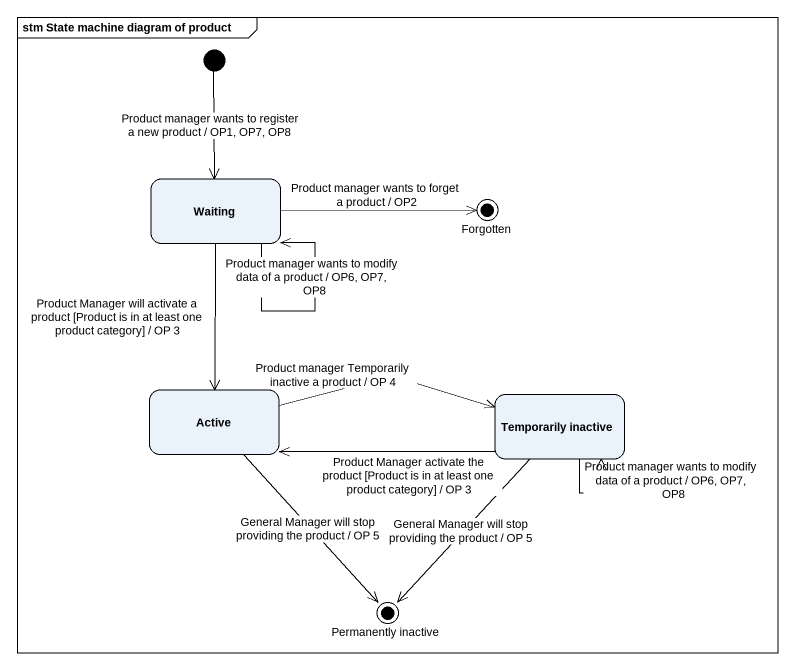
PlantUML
@startuml
mainframe stm State machine diagram of product
hide empty description
state Waiting
state Forgotten <<end>>
state Active
state "Temporarily inactive" as Temporarily_inactive
state "Permanently inactive" as Permanently_inactive <<end>>
[*] --> Waiting : Product manager wants to register a new product / OP1, OP7, OP8
Waiting --> Waiting : Product manager wants to modify data of a product / OP6, OP7, OP8
Waiting -right-> Forgotten : Product manager wants to forget a product / OP2
Waiting --> Active : Product Manager will activate a product [Product is in at least one product category] / OP 3
Active -right-> Temporarily_inactive : Product manager Temporarily inactive a product / OP 4
Active --> Permanently_inactive : General Manager will stop providing the product / OP 5
Temporarily_inactive -left-> Active : Product Manager activate the product [Product is in at least one product category] / OP 3
Temporarily_inactive --> Temporarily_inactive : Product manager wants to modify data of a product / OP6, OP7, OP8
Temporarily_inactive --> Permanently_inactive : General Manager will stop providing the product / OP 5
@enduml
